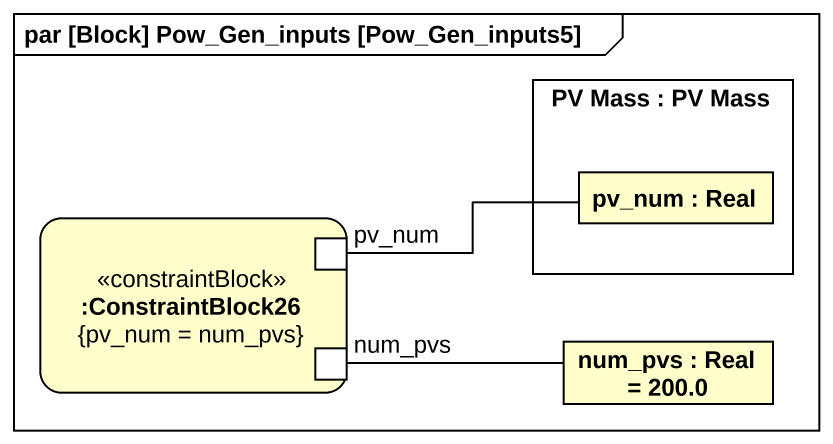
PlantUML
@startuml
mainframe par [Block] Pow_Gen_inputs [Pow_Gen_inputs5]
rectangle "PV Mass : PV Mass" as PV_Mass {
  rectangle "pv_num : Real" as pv_num
}
rectangle ":ConstraintBlock26\n{pv_num = num_pvs}" as ConstraintBlock26 <<constraintBlock>> {
  port "pv_num" as pv_num_2
  port num_pvs
}
rectangle "num_pvs : Real = 200.0" as num_pvs_2
pv_num_2 -right- pv_num
num_pvs -right- num_pvs_2
@enduml
